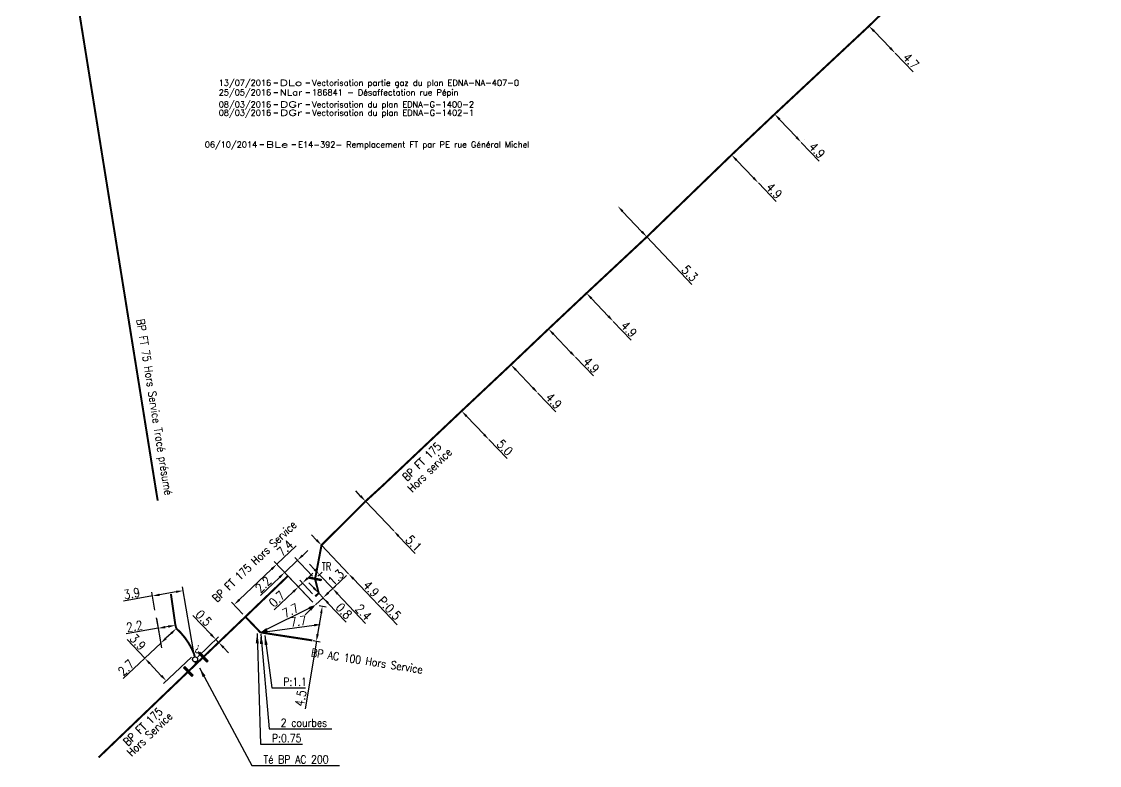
# Model space of a CAD drawing. Header units: millimetres. Extents: x 185000 to 186000, y 128000 to 129005.
# Drawn here: x 185489.5 to 185624.3, y 128433.6 to 128526.6 of the extents above; entities that cross this region are included whole.
import ezdxf
from ezdxf.enums import TextEntityAlignment as Align

# ---------------------------------------------------------------- set-up
doc = ezdxf.new("R2010")
doc.units = ezdxf.units.MM
doc.header["$PDMODE"] = 34
doc.linetypes.add('L_25_FT', pattern=[2000, 1000, 1000])
doc.layers.get('0').update_dxf_attribs({"linetype": 'CONTINUOUS'})
doc.layers.get('DEFPOINTS').update_dxf_attribs({"linetype": 'CONTINUOUS'})
doc.layers.add('L_908', color=5, linetype='CONTINUOUS')
doc.layers.add('L_910', color=7, linetype='CONTINUOUS', plot=False)
doc.styles.add('G_ROMANS', font='ROMANS.SHX', dxfattribs={"width": 0.75})
doc.styles.get("Standard").update_dxf_attribs({"font": 'romans.shx', "width": 0.85})
doc.linetypes.add('BP_HS', pattern='A,2,-1,["G",Standard,S=0.85,R=0,X=-0.27,Y=-0.4],-1', length=4)
doc.dimstyles.get("Standard").update_dxf_attribs({"dimtxt": 1.5, "dimasz": 1.2, "dimexe": 0.625, "dimexo": 0.625, "dimgap": 0.25, "dimtad": 1, "dimdec": 1, "dimzin": 0, "dimdsep": 46, "dimtxsty": 'Standard', "dimcen": -0.5, "dimadec": 0, "dimazin": 0, "dimtfac": 1, "dimtdec": 1, "dimtmove": 0, "dimatfit": 3, "dimfxl": 0, "dimtolj": 1, "dimtzin": 0, "dimarcsym": 0})

# ---------------------------------------------------------------- blocks, each defined once
blk = doc.blocks.new('*D157')
at = {"layer": 'DEFPOINTS', "color": 0, "linetype": 'Continuous', "transparency": 16777216}
for p in [(185526.27, 128453.67), (185526.27, 128453.67), (185519.38, 128450.24)]:
    blk.add_point(p, dxfattribs=at)
at = {"layer": 'L_908', "color": 0, "linetype": 'Continuous', "lineweight": -2, "transparency": 16777216}
blk.add_line((185520.18, 128450.64), (185525.47, 128453.27), dxfattribs=at)
at = {"layer": 'L_908', "color": 0, "linetype": 'Continuous', "transparency": 16777216}
for points in [[(185525.4, 128453.41), (185525.53, 128453.14), (185526.27, 128453.67)], [(185520.12, 128450.78), (185520.25, 128450.51), (185519.38, 128450.24)]]:
    blk.add_solid(points, dxfattribs=at)
at = {"layer": 'L_908', "color": 0, "linetype": 'Continuous', "transparency": 16777216, "insert": (185523.15, 128452.96), "char_height": 1.125, "attachment_point": 5, "rotation": 26.458}
blk.add_mtext('\\A1;7.7', dxfattribs=at)
blk = doc.blocks.new('*D158')
at = {"layer": 'DEFPOINTS', "color": 0, "linetype": 'Continuous', "transparency": 16777216}
for p in [(185519.38, 128450.24), (185527.01, 128451.25), (185527.01, 128451.25)]:
    blk.add_point(p, dxfattribs=at)
at = {"layer": 'L_908', "color": 0, "linetype": 'Continuous', "lineweight": -2, "transparency": 16777216}
blk.add_line((185520.27, 128450.36), (185526.12, 128451.14), dxfattribs=at)
at = {"layer": 'L_908', "color": 0, "linetype": 'Continuous', "transparency": 16777216}
for points in [[(185520.25, 128450.51), (185520.29, 128450.21), (185519.38, 128450.24)], [(185526.1, 128451.28), (185526.14, 128450.99), (185527.01, 128451.25)]]:
    blk.add_solid(points, dxfattribs=at)
at = {"layer": 'L_908', "color": 0, "linetype": 'Continuous', "transparency": 16777216, "insert": (185524.12, 128451.63), "char_height": 1.125, "attachment_point": 5, "rotation": 7.5486}
blk.add_mtext('\\A1;7.7', dxfattribs=at)
blk = doc.blocks.new('*D159')
at = {"layer": 'DEFPOINTS', "color": 0, "linetype": 'Continuous', "transparency": 16777216}
for p in [(185526.27, 128453.67), (185527.13, 128453.53), (185525.53, 128449.29)]:
    blk.add_point(p, dxfattribs=at)
at = {"layer": 'L_908', "color": 0, "linetype": 'Continuous', "lineweight": -2, "transparency": 16777216}
for p, q in [((185526.73, 128453.59), (185527.6, 128453.45)), ((185526.98, 128452.64), (185526.54, 128450.03)), ((185526.39, 128449.14), (185524.96, 128440.7)), ((185525.99, 128449.21), (185526.85, 128449.06))]:
    blk.add_line(p, q, dxfattribs=at)
at = {"layer": 'L_908', "color": 0, "linetype": 'Continuous', "transparency": 16777216}
for points in [[(185526.84, 128452.66), (185527.13, 128452.61), (185527.13, 128453.53)], [(185526.39, 128450.05), (185526.69, 128450), (185526.39, 128449.14)]]:
    blk.add_solid(points, dxfattribs=at)
at = {"layer": 'L_908', "color": 0, "linetype": 'Continuous', "transparency": 16777216, "insert": (185524.42, 128442), "char_height": 1.125, "attachment_point": 5, "rotation": 80.381}
blk.add_mtext('\\A1;4.5', dxfattribs=at)
blk = doc.blocks.new('*D160')
at = {"layer": 'DEFPOINTS', "color": 0, "linetype": 'Continuous', "transparency": 16777216}
for p in [(185521.44, 128458.77), (185526.27, 128453.67), (185517.51, 128452.19)]:
    blk.add_point(p, dxfattribs=at)
at = {"layer": 'L_908', "color": 0, "linetype": 'Continuous', "lineweight": -2, "transparency": 16777216}
for p, q in [((185521.44, 128458.77), (185523.86, 128461.06)), ((185525.95, 128454.01), (185521.12, 128459.11)), ((185516.74, 128454.31), (185520.79, 128458.15)), ((185517.18, 128452.53), (185515.76, 128454.03))]:
    blk.add_line(p, q, dxfattribs=at)
at = {"layer": 'L_908', "color": 0, "linetype": 'Continuous', "transparency": 16777216}
for points in [[(185520.69, 128458.26), (185520.89, 128458.04), (185521.44, 128458.77)], [(185516.64, 128454.42), (185516.84, 128454.2), (185516.09, 128453.69)]]:
    blk.add_solid(points, dxfattribs=at)
at = {"layer": 'L_908', "color": 0, "linetype": 'Continuous', "transparency": 16777216, "insert": (185522.46, 128460.77), "char_height": 1.125, "attachment_point": 5, "rotation": 43.4585}
blk.add_mtext('\\A1;7.4', dxfattribs=at)
blk = doc.blocks.new('*D161')
at = {"layer": 'DEFPOINTS', "color": 0, "linetype": 'Continuous', "transparency": 16777216}
for p in [(185506.28, 128452.54), (185508.88, 128450.73), (185506.92, 128448.88)]:
    blk.add_point(p, dxfattribs=at)
at = {"layer": 'L_908', "color": 0, "linetype": 'Continuous', "lineweight": -2, "transparency": 16777216}
for p, q in [((185506.38, 128451.98), (185507.01, 128448.32)), ((185506.92, 128448.88), (185502.25, 128444.46)), ((185508.22, 128450.12), (185507.57, 128449.5))]:
    blk.add_line(p, q, dxfattribs=at)
at = {"layer": 'L_908', "color": 0, "linetype": 'Continuous', "transparency": 16777216}
for points in [[(185508.12, 128450.22), (185508.33, 128450.01), (185508.88, 128450.73)], [(185507.47, 128449.61), (185507.67, 128449.39), (185506.92, 128448.88)]]:
    blk.add_solid(points, dxfattribs=at)
at = {"layer": 'L_908', "color": 0, "linetype": 'Continuous', "transparency": 16777216, "insert": (185502.6, 128445.82), "char_height": 1.125, "attachment_point": 5, "rotation": 43.44}
blk.add_mtext('\\A1;2.7', dxfattribs=at)
blk = doc.blocks.new('*D162')
at = {"layer": 'DEFPOINTS', "color": 0, "linetype": 'Continuous', "transparency": 16777216}
for p in [(185506.28, 128452.54), (185506.59, 128450.75), (185508.76, 128451.13)]:
    blk.add_point(p, dxfattribs=at)
at = {"layer": 'L_908', "color": 0, "linetype": 'Continuous', "lineweight": -2, "transparency": 16777216}
for p, q in [((185506.36, 128452.08), (185506.67, 128450.29)), ((185506.59, 128450.75), (185502.6, 128450.06)), ((185507.87, 128450.97), (185507.48, 128450.9))]:
    blk.add_line(p, q, dxfattribs=at)
at = {"layer": 'L_908', "color": 0, "linetype": 'Continuous', "transparency": 16777216}
for points in [[(185507.45, 128451.05), (185507.5, 128450.76), (185506.59, 128450.75)], [(185507.85, 128451.12), (185507.9, 128450.82), (185508.76, 128451.13)]]:
    blk.add_solid(points, dxfattribs=at)
at = {"layer": 'L_908', "color": 0, "linetype": 'Continuous', "transparency": 16777216, "insert": (185503.64, 128451), "char_height": 1.125, "attachment_point": 5, "rotation": 9.8537}
blk.add_mtext('\\A1;2.2', dxfattribs=at)
blk = doc.blocks.new('*D163')
at = {"layer": 'DEFPOINTS', "color": 0, "linetype": 'Continuous', "transparency": 16777216}
for p in [(185504.94, 128447), (185504.94, 128447), (185511.12, 128447.48)]:
    blk.add_point(p, dxfattribs=at)
at = {"layer": 'L_908', "color": 0, "linetype": 'Continuous', "lineweight": -2, "transparency": 16777216}
for p, q in [((185504.94, 128447), (185502.71, 128449.35)), ((185507, 128444.82), (185505.55, 128446.35)), ((185510.78, 128447.16), (185507.28, 128443.85))]:
    blk.add_line(p, q, dxfattribs=at)
at = {"layer": 'L_908', "color": 0, "linetype": 'Continuous', "transparency": 16777216}
for points in [[(185505.66, 128446.45), (185505.45, 128446.25), (185504.94, 128447)], [(185507.11, 128444.93), (185506.89, 128444.72), (185507.62, 128444.17)]]:
    blk.add_solid(points, dxfattribs=at)
at = {"layer": 'L_908', "color": 0, "linetype": 'Continuous', "transparency": 16777216, "insert": (185504.06, 128449.02), "char_height": 1.125, "attachment_point": 5, "rotation": 313.44}
blk.add_mtext('\\A1;3.9', dxfattribs=at)
blk = doc.blocks.new('*D164')
at = {"layer": 'DEFPOINTS', "color": 0, "linetype": 'Continuous', "transparency": 16777216}
for p in [(185505.89, 128454.79), (185506.28, 128452.54), (185511.12, 128447.48)]:
    blk.add_point(p, dxfattribs=at)
at = {"layer": 'L_908', "color": 0, "linetype": 'Continuous', "lineweight": -2, "transparency": 16777216}
for p, q in [((185511.04, 128447.95), (185509.65, 128455.92)), ((185505.89, 128454.79), (185502.29, 128454.16)), ((185506.2, 128453), (185505.81, 128455.25)), ((185508.85, 128455.3), (185506.78, 128454.94))]:
    blk.add_line(p, q, dxfattribs=at)
at = {"layer": 'L_908', "color": 0, "linetype": 'Continuous', "transparency": 16777216}
for points in [[(185506.75, 128455.09), (185506.8, 128454.8), (185505.89, 128454.79)], [(185508.82, 128455.45), (185508.87, 128455.16), (185509.73, 128455.46)]]:
    blk.add_solid(points, dxfattribs=at)
at = {"layer": 'L_908', "color": 0, "linetype": 'Continuous', "transparency": 16777216, "insert": (185503.31, 128455.1), "char_height": 1.125, "attachment_point": 5, "rotation": 9.8537}
blk.add_mtext('\\A1;3.9', dxfattribs=at)
blk = doc.blocks.new('*D165')
at = {"layer": 'DEFPOINTS', "color": 0, "linetype": 'Continuous', "transparency": 16777216}
for p in [(185514.16, 128448.99), (185511.22, 128446.86), (185511.32, 128446.26)]:
    blk.add_point(p, dxfattribs=at)
at = {"layer": 'L_908', "color": 0, "linetype": 'Continuous', "lineweight": -2, "transparency": 16777216}
for p, q in [((185513.19, 128450), (185510.92, 128452.37)), ((185511.56, 128447.19), (185514.15, 128449.67)), ((185511.66, 128446.59), (185514.5, 128449.31)), ((185514.16, 128448.99), (185513.82, 128449.35)), ((185514.78, 128448.34), (185515.41, 128447.69))]:
    blk.add_line(p, q, dxfattribs=at)
at = {"layer": 'L_908', "color": 0, "linetype": 'Continuous', "transparency": 16777216}
for points in [[(185513.3, 128450.1), (185513.08, 128449.89), (185513.82, 128449.35)], [(185514.89, 128448.44), (185514.68, 128448.23), (185514.16, 128448.99)]]:
    blk.add_solid(points, dxfattribs=at)
at = {"layer": 'L_908', "color": 0, "linetype": 'Continuous', "transparency": 16777216, "insert": (185512.29, 128452.03), "char_height": 1.125, "attachment_point": 5, "rotation": 313.7971}
blk.add_mtext('\\A1;0.5', dxfattribs=at)
blk = doc.blocks.new('L_300_15')
at = {"color": 0, "linetype": 'Continuous'}
blk.add_circle((0, 0), 1.56, dxfattribs=at)
at = {"color": 0, "linetype": 'Continuous', "style": 'G_ROMANS', "width": 0.75}
blk.add_text('?', height=4.69, dxfattribs=at).set_placement((0, -6.56), align=Align.MIDDLE_CENTER)
at = {"color": 0, "linetype": 'Continuous', "width": 0.75}
blk.add_attdef('TYP', text='', height=4.69, dxfattribs=at).set_placement((0, 5.78), align=Align.MIDDLE_CENTER)
at = {"color": 0, "linetype": 'Continuous', "width": 0.75, "flags": 1}
blk.add_attdef('NUM', text='', height=3.75, dxfattribs=at).set_placement((0, -3.75), align=Align.MIDDLE_CENTER)
at = {"color": 0, "linetype": 'Continuous', "width": 0.75, "flags": 3}
for tag, p in [('DEF_COUP', (0, -13.21)), ('DEF_LEG', (0, -10.71)), ('DEF_TYPE', (0, -15.71))]:
    blk.add_attdef(tag, text='', height=1.2, dxfattribs=at).set_placement(p, align=Align.MIDDLE)
blk = doc.blocks.new('L_340_19')
at = {"linetype": 'Continuous'}
blk.add_hatch(color=0, dxfattribs=at).paths.add_polyline_path([(0.12, 0.75), (-0.12, 0.75), (-0.12, -0.75), (0.12, -0.75)])
at = {"color": 0, "linetype": 'Continuous'}
blk.add_lwpolyline([(-0.12, 0.75), (0.12, 0.75), (0.12, -0.75), (-0.12, -0.75)], close=True, dxfattribs=at)
at = {"color": 0, "linetype": 'Continuous', "width": 0.75}
for tag, height, flags, p in [('TR', 1, 8, (0, 1.98)), ('DEF_LEG', 1.2, 3, (0, -5)), ('DEF_COUP', 1.2, 3, (0, -7.5)), ('DEF_TYPE', 1.2, 3, (0, -10))]:
    blk.add_attdef(tag, text='', height=height, dxfattribs=dict(at, flags=flags)).set_placement(p, align=Align.MIDDLE)
blk = doc.blocks.new('GIS_MODF')
at = {"color": 0, "linetype": 'Continuous', "flags": 128}
for points in [[(-2.26, -0.01), (-1.76, -0.01)], [(1.76, -0.01), (2.26, -0.01)]]:
    blk.add_lwpolyline(points, dxfattribs=at)
at = {"color": 0, "linetype": 'Continuous'}
blk.add_attdef('DATE', text='', height=0.75, dxfattribs=at).set_placement((-2.58, -0.39), align=Align.RIGHT)
at = {"color": 0, "linetype": 'Continuous', "width": 3.590909}
blk.add_attdef('USER', text='', height=0.75, dxfattribs=at).set_placement((-1.52, -0.39), (1.31, -0.39), align=Align.FIT)
at = {"color": 0, "linetype": 'Continuous'}
blk.add_attdef('DESC', (2.53, -0.39), '', height=0.75, dxfattribs=at)
blk = doc.blocks.new('*D183')
at = {"layer": 'DEFPOINTS', "color": 0, "linetype": 'Continuous', "transparency": 16777216}
for p in [(185544.53, 128477.92), (185547.95, 128474.34), (185547.95, 128474.34)]:
    blk.add_point(p, dxfattribs=at)
at = {"layer": 'L_908', "color": 0, "linetype": 'Continuous', "lineweight": -2, "transparency": 16777216}
for p, q in [((185545.15, 128477.27), (185547.33, 128474.99)), ((185547.95, 128474.34), (185550.22, 128471.97))]:
    blk.add_line(p, q, dxfattribs=at)
at = {"layer": 'L_908', "color": 0, "linetype": 'Continuous', "transparency": 16777216}
for points in [[(185545.26, 128477.37), (185545.05, 128477.16), (185544.53, 128477.92)], [(185547.44, 128475.09), (185547.22, 128474.89), (185547.95, 128474.34)]]:
    blk.add_solid(points, dxfattribs=at)
at = {"layer": 'L_908', "color": 0, "linetype": 'Continuous', "transparency": 16777216, "insert": (185549.94, 128473.35), "char_height": 1.125, "attachment_point": 5, "rotation": 313.7125}
blk.add_mtext('\\A1;5.0', dxfattribs=at)
blk = doc.blocks.new('*D184')
at = {"layer": 'DEFPOINTS', "color": 0, "linetype": 'Continuous', "transparency": 16777216}
for p in [(185555.39, 128488.18), (185558.77, 128484.64), (185558.77, 128484.64)]:
    blk.add_point(p, dxfattribs=at)
at = {"layer": 'L_908', "color": 0, "linetype": 'Continuous', "lineweight": -2, "transparency": 16777216}
for p, q in [((185556.01, 128487.53), (185558.15, 128485.29)), ((185558.77, 128484.64), (185561, 128482.3))]:
    blk.add_line(p, q, dxfattribs=at)
at = {"layer": 'L_908', "color": 0, "linetype": 'Continuous', "transparency": 16777216}
for points in [[(185556.12, 128487.63), (185555.9, 128487.43), (185555.39, 128488.18)], [(185558.26, 128485.39), (185558.04, 128485.18), (185558.77, 128484.64)]]:
    blk.add_solid(points, dxfattribs=at)
at = {"layer": 'L_908', "color": 0, "linetype": 'Continuous', "transparency": 16777216, "insert": (185560.74, 128483.66), "char_height": 1.125, "attachment_point": 5, "rotation": 313.6322}
blk.add_mtext('\\A1;4.9', dxfattribs=at)
blk = doc.blocks.new('*D185')
at = {"layer": 'DEFPOINTS', "color": 0, "linetype": 'Continuous', "transparency": 16777216}
for p in [(185550.69, 128483.71), (185554.07, 128480.16), (185554.07, 128480.16)]:
    blk.add_point(p, dxfattribs=at)
at = {"layer": 'L_908', "color": 0, "linetype": 'Continuous', "lineweight": -2, "transparency": 16777216}
for p, q in [((185551.32, 128483.06), (185553.45, 128480.82)), ((185554.07, 128480.16), (185556.3, 128477.82))]:
    blk.add_line(p, q, dxfattribs=at)
at = {"layer": 'L_908', "color": 0, "linetype": 'Continuous', "transparency": 16777216}
for points in [[(185551.42, 128483.16), (185551.21, 128482.96), (185550.69, 128483.71)], [(185553.56, 128480.92), (185553.34, 128480.71), (185554.07, 128480.16)]]:
    blk.add_solid(points, dxfattribs=at)
at = {"layer": 'L_908', "color": 0, "linetype": 'Continuous', "transparency": 16777216, "insert": (185556.04, 128479.18), "char_height": 1.125, "attachment_point": 5, "rotation": 313.5872}
blk.add_mtext('\\A1;4.9', dxfattribs=at)
blk = doc.blocks.new('*D186')
at = {"layer": 'DEFPOINTS', "color": 0, "linetype": 'Continuous', "transparency": 16777216}
for p in [(185564.04, 128503.54), (185564.04, 128503.54), (185567.68, 128499.69)]:
    blk.add_point(p, dxfattribs=at)
at = {"layer": 'L_908', "color": 0, "linetype": 'Continuous', "lineweight": -2, "transparency": 16777216}
for p, q in [((185564.66, 128502.88), (185567.06, 128500.34)), ((185567.68, 128499.69), (185573.31, 128493.75))]:
    blk.add_line(p, q, dxfattribs=at)
at = {"layer": 'L_908', "color": 0, "linetype": 'Continuous', "transparency": 16777216}
for points in [[(185564.76, 128502.99), (185564.55, 128502.78), (185564.04, 128503.54)], [(185567.17, 128500.45), (185566.95, 128500.24), (185567.68, 128499.69)]]:
    blk.add_solid(points, dxfattribs=at)
at = {"layer": 'L_908', "color": 0, "linetype": 'Continuous', "transparency": 16777216, "insert": (185573.04, 128495.13), "char_height": 1.125, "attachment_point": 5, "rotation": 313.4594}
blk.add_mtext('\\A1;5.3', dxfattribs=at)
blk = doc.blocks.new('*D187')
at = {"layer": 'DEFPOINTS', "color": 0, "linetype": 'Continuous', "transparency": 16777216}
for p in [(185560.14, 128492.65), (185563.48, 128489.13), (185563.48, 128489.13)]:
    blk.add_point(p, dxfattribs=at)
at = {"layer": 'L_908', "color": 0, "linetype": 'Continuous', "lineweight": -2, "transparency": 16777216}
for p, q in [((185559.8, 128492.33), (185559.8, 128492.33)), ((185560.76, 128492), (185562.86, 128489.79)), ((185563.48, 128489.13), (185565.71, 128486.79))]:
    blk.add_line(p, q, dxfattribs=at)
at = {"layer": 'L_908', "color": 0, "linetype": 'Continuous', "transparency": 16777216}
for points in [[(185560.87, 128492.1), (185560.66, 128491.9), (185560.14, 128492.65)], [(185562.97, 128489.89), (185562.75, 128489.68), (185563.48, 128489.13)]]:
    blk.add_solid(points, dxfattribs=at)
at = {"layer": 'L_908', "color": 0, "linetype": 'Continuous', "transparency": 16777216, "insert": (185565.45, 128488.15), "char_height": 1.125, "attachment_point": 5, "rotation": 313.4896}
blk.add_mtext('\\A1;4.9', dxfattribs=at)
blk = doc.blocks.new('*D188')
at = {"layer": 'DEFPOINTS', "color": 0, "linetype": 'Continuous', "transparency": 16777216}
for p in [(185578.27, 128509.94), (185581.62, 128506.44), (185581.62, 128506.44)]:
    blk.add_point(p, dxfattribs=at)
at = {"layer": 'L_908', "color": 0, "linetype": 'Continuous', "lineweight": -2, "transparency": 16777216}
for p, q in [((185578.61, 128510.27), (185578.61, 128510.27)), ((185578.89, 128509.29), (185581, 128507.09)), ((185581.62, 128506.44), (185583.86, 128504.1)), ((185581.96, 128506.76), (185581.96, 128506.76))]:
    blk.add_line(p, q, dxfattribs=at)
at = {"layer": 'L_908', "color": 0, "linetype": 'Continuous', "transparency": 16777216}
for points in [[(185579, 128509.4), (185578.78, 128509.19), (185578.27, 128509.94)], [(185581.11, 128507.19), (185580.89, 128506.99), (185581.62, 128506.44)]]:
    blk.add_solid(points, dxfattribs=at)
at = {"layer": 'L_908', "color": 0, "linetype": 'Continuous', "transparency": 16777216, "insert": (185583.59, 128505.46), "char_height": 1.125, "attachment_point": 5, "rotation": 313.7211}
blk.add_mtext('\\A1;4.9', dxfattribs=at)
blk = doc.blocks.new('*D189')
at = {"layer": 'DEFPOINTS', "color": 0, "linetype": 'Continuous', "transparency": 16777216}
for p in [(185583.66, 128515.04), (185586.99, 128511.51), (185586.99, 128511.51)]:
    blk.add_point(p, dxfattribs=at)
at = {"layer": 'L_908', "color": 0, "linetype": 'Continuous', "lineweight": -2, "transparency": 16777216}
for p, q in [((185584.28, 128514.39), (185586.37, 128512.17)), ((185586.99, 128511.51), (185589.21, 128509.16)), ((185587.33, 128511.83), (185587.33, 128511.83))]:
    blk.add_line(p, q, dxfattribs=at)
at = {"layer": 'L_908', "color": 0, "linetype": 'Continuous', "transparency": 16777216}
for points in [[(185584.39, 128514.49), (185584.17, 128514.28), (185583.66, 128515.04)], [(185586.48, 128512.27), (185586.26, 128512.06), (185586.99, 128511.51)]]:
    blk.add_solid(points, dxfattribs=at)
at = {"layer": 'L_908', "color": 0, "linetype": 'Continuous', "transparency": 16777216, "insert": (185588.95, 128510.52), "char_height": 1.125, "attachment_point": 5, "rotation": 313.3376}
blk.add_mtext('\\A1;4.9', dxfattribs=at)
blk = doc.blocks.new('*D191')
at = {"layer": 'DEFPOINTS', "color": 0, "linetype": 'Continuous', "transparency": 16777216}
for p in [(185595.45, 128526.06), (185598.72, 128522.68), (185598.72, 128522.68)]:
    blk.add_point(p, dxfattribs=at)
at = {"layer": 'L_908', "color": 0, "linetype": 'Continuous', "lineweight": -2, "transparency": 16777216}
for p, q in [((185596.08, 128525.41), (185598.09, 128523.32)), ((185598.72, 128522.68), (185600.99, 128520.32))]:
    blk.add_line(p, q, dxfattribs=at)
at = {"layer": 'L_908', "color": 0, "linetype": 'Continuous', "transparency": 16777216}
for points in [[(185596.19, 128525.52), (185595.97, 128525.31), (185595.45, 128526.06)], [(185598.2, 128523.43), (185597.98, 128523.22), (185598.72, 128522.68)]]:
    blk.add_solid(points, dxfattribs=at)
at = {"layer": 'L_908', "color": 0, "linetype": 'Continuous', "transparency": 16777216, "insert": (185600.71, 128521.69), "char_height": 1.125, "attachment_point": 5, "rotation": 313.9489}
blk.add_mtext('\\A1;4.7', dxfattribs=at)
blk = doc.blocks.new('*D193')
at = {"layer": 'DEFPOINTS', "color": 0, "linetype": 'Continuous', "transparency": 16777216}
for p in [(185524.14, 128455.93), (185526.23, 128454.73), (185526.27, 128453.67)]:
    blk.add_point(p, dxfattribs=at)
at = {"layer": 'L_908', "color": 0, "linetype": 'Continuous', "lineweight": -2, "transparency": 16777216}
for p, q in [((185525.3, 128457.03), (185525.95, 128457.65)), ((185525.95, 128454.01), (185523.81, 128456.27)), ((185524.64, 128456.41), (185524.14, 128455.93)), ((185525.91, 128455.08), (185524.32, 128456.75)), ((185523.48, 128455.31), (185521.1, 128453.05))]:
    blk.add_line(p, q, dxfattribs=at)
at = {"layer": 'L_908', "color": 0, "linetype": 'Continuous', "transparency": 16777216}
for points in [[(185525.19, 128457.14), (185525.4, 128456.92), (185524.64, 128456.41)], [(185523.38, 128455.42), (185523.59, 128455.2), (185524.14, 128455.93)]]:
    blk.add_solid(points, dxfattribs=at)
at = {"layer": 'L_908', "color": 0, "linetype": 'Continuous', "transparency": 16777216, "insert": (185521.45, 128454.41), "char_height": 1.125, "attachment_point": 5, "rotation": 43.4585}
blk.add_mtext('\\A1;0.7', dxfattribs=at)
blk = doc.blocks.new('*D194')
at = {"layer": 'DEFPOINTS', "color": 0, "linetype": 'Continuous', "transparency": 16777216}
for p in [(185526.67, 128455.15), (185526.27, 128453.67), (185526.27, 128453.67)]:
    blk.add_point(p, dxfattribs=at)
at = {"layer": 'L_908', "color": 0, "linetype": 'Continuous', "lineweight": -2, "transparency": 16777216}
for p, q in [((185527.87, 128455.19), (185530.15, 128457.35)), ((185526.27, 128453.67), (185527.22, 128454.57)), ((185526.99, 128454.81), (185527.54, 128454.23)), ((185525.62, 128453.05), (185524.97, 128452.43)), ((185525.95, 128454.01), (185525.95, 128454.01))]:
    blk.add_line(p, q, dxfattribs=at)
at = {"layer": 'L_908', "color": 0, "linetype": 'Continuous', "transparency": 16777216}
for points in [[(185527.77, 128455.3), (185527.97, 128455.08), (185527.22, 128454.57)], [(185525.52, 128453.16), (185525.72, 128452.94), (185526.27, 128453.67)]]:
    blk.add_solid(points, dxfattribs=at)
at = {"layer": 'L_908', "color": 0, "linetype": 'Continuous', "transparency": 16777216, "insert": (185528.82, 128457.12), "char_height": 1.125, "attachment_point": 5, "rotation": 43.4585}
blk.add_mtext('\\A1;1.3', dxfattribs=at)
blk = doc.blocks.new('*D195')
at = {"layer": 'DEFPOINTS', "color": 0, "linetype": 'Continuous', "transparency": 16777216}
for p in [(185526.67, 128455.15), (185527.22, 128454.57), (185527.22, 128454.57)]:
    blk.add_point(p, dxfattribs=at)
at = {"layer": 'L_908', "color": 0, "linetype": 'Continuous', "lineweight": -2, "transparency": 16777216}
for p, q in [((185526.05, 128455.8), (185525.43, 128456.45)), ((185526.67, 128455.15), (185527.22, 128454.57)), ((185527.83, 128453.91), (185530.09, 128451.53))]:
    blk.add_line(p, q, dxfattribs=at)
at = {"layer": 'L_908', "color": 0, "linetype": 'Continuous', "transparency": 16777216}
for points in [[(185526.16, 128455.9), (185525.94, 128455.7), (185526.67, 128455.15)], [(185527.94, 128454.02), (185527.73, 128453.81), (185527.22, 128454.57)]]:
    blk.add_solid(points, dxfattribs=at)
at = {"layer": 'L_908', "color": 0, "linetype": 'Continuous', "transparency": 16777216, "insert": (185529.82, 128452.91), "char_height": 1.125, "attachment_point": 5, "rotation": 313.4585}
blk.add_mtext('\\A1;0.8', dxfattribs=at)
blk = doc.blocks.new('*D196')
at = {"layer": 'DEFPOINTS', "color": 0, "linetype": 'Continuous', "transparency": 16777216}
for p in [(185522.42, 128457.74), (185526.22, 128456.93), (185526.27, 128453.67)]:
    blk.add_point(p, dxfattribs=at)
at = {"layer": 'L_908', "color": 0, "linetype": 'Continuous', "lineweight": -2, "transparency": 16777216}
for p, q in [((185524.67, 128459.87), (185525.32, 128460.49)), ((185524.01, 128459.25), (185522.42, 128457.74)), ((185525.9, 128457.27), (185523.69, 128459.59)), ((185521.76, 128457.12), (185519.38, 128454.87)), ((185525.95, 128454.01), (185522.1, 128458.08))]:
    blk.add_line(p, q, dxfattribs=at)
at = {"layer": 'L_908', "color": 0, "linetype": 'Continuous', "transparency": 16777216}
for points in [[(185524.56, 128459.98), (185524.77, 128459.76), (185524.01, 128459.25)], [(185521.66, 128457.23), (185521.87, 128457.01), (185522.42, 128457.74)]]:
    blk.add_solid(points, dxfattribs=at)
at = {"layer": 'L_908', "color": 0, "linetype": 'Continuous', "transparency": 16777216, "insert": (185519.73, 128456.23), "char_height": 1.125, "attachment_point": 5, "rotation": 43.4585}
blk.add_mtext('\\A1;2.2', dxfattribs=at)
blk = doc.blocks.new('*D197')
at = {"layer": 'DEFPOINTS', "color": 0, "linetype": 'Continuous', "transparency": 16777216}
for p in [(185526.22, 128456.93), (185528.42, 128455.71), (185527.87, 128455.19)]:
    blk.add_point(p, dxfattribs=at)
at = {"layer": 'L_908', "color": 0, "linetype": 'Continuous', "lineweight": -2, "transparency": 16777216}
for p, q in [((185526.15, 128458.1), (185525.53, 128458.76)), ((185526.56, 128457.25), (185527.11, 128457.77)), ((185526.77, 128457.45), (185528.42, 128455.71)), ((185528.21, 128455.51), (185528.76, 128456.03)), ((185529.04, 128455.06), (185532.53, 128451.37))]:
    blk.add_line(p, q, dxfattribs=at)
at = {"layer": 'L_908', "color": 0, "linetype": 'Continuous', "transparency": 16777216}
for points in [[(185526.26, 128458.21), (185526.04, 128458), (185526.77, 128457.45)], [(185529.15, 128455.16), (185528.93, 128454.95), (185528.42, 128455.71)]]:
    blk.add_solid(points, dxfattribs=at)
at = {"layer": 'L_908', "color": 0, "linetype": 'Continuous', "transparency": 16777216, "insert": (185532.25, 128452.76), "char_height": 1.125, "attachment_point": 5, "rotation": 313.4585}
blk.add_mtext('\\A1;2.4', dxfattribs=at)
blk = doc.blocks.new('*D198')
at = {"layer": 'DEFPOINTS', "color": 0, "linetype": 'Continuous', "transparency": 16777216}
for p in [(185527.02, 128461.14), (185530.39, 128457.58), (185530.39, 128457.58)]:
    blk.add_point(p, dxfattribs=at)
at = {"layer": 'L_908', "color": 0, "linetype": 'Continuous', "lineweight": -2, "transparency": 16777216}
for p, q in [((185526.4, 128461.79), (185525.78, 128462.44)), ((185527.02, 128461.14), (185530.39, 128457.58)), ((185531.01, 128456.93), (185536.47, 128451.18))]:
    blk.add_line(p, q, dxfattribs=at)
at = {"layer": 'L_908', "color": 0, "linetype": 'Continuous', "transparency": 16777216}
for points in [[(185526.51, 128461.89), (185526.29, 128461.69), (185527.02, 128461.14)], [(185531.12, 128457.03), (185530.9, 128456.83), (185530.39, 128457.58)]]:
    blk.add_solid(points, dxfattribs=at)
at = {"layer": 'L_908', "color": 0, "linetype": 'Continuous', "transparency": 16777216, "insert": (185534.59, 128454.24), "char_height": 1.125, "attachment_point": 5, "rotation": 313.4843}
blk.add_mtext('\\A1;4.9 P:0.5', dxfattribs=at)
blk = doc.blocks.new('*D199')
at = {"layer": 'DEFPOINTS', "color": 0, "linetype": 'Continuous', "transparency": 16777216}
for p in [(185532.52, 128466.63), (185536.04, 128462.93), (185536.04, 128462.93)]:
    blk.add_point(p, dxfattribs=at)
at = {"layer": 'L_908', "color": 0, "linetype": 'Continuous', "lineweight": -2, "transparency": 16777216}
for p, q in [((185531.9, 128467.29), (185531.29, 128467.94)), ((185532.52, 128466.63), (185536.04, 128462.93)), ((185536.66, 128462.28), (185538.72, 128460.1))]:
    blk.add_line(p, q, dxfattribs=at)
at = {"layer": 'L_908', "color": 0, "linetype": 'Continuous', "transparency": 16777216}
for points in [[(185532.01, 128467.39), (185531.8, 128467.18), (185532.52, 128466.63)], [(185536.76, 128462.39), (185536.55, 128462.18), (185536.04, 128462.93)]]:
    blk.add_solid(points, dxfattribs=at)
at = {"layer": 'L_908', "color": 0, "linetype": 'Continuous', "transparency": 16777216, "insert": (185538.54, 128461.38), "char_height": 1.125, "attachment_point": 5, "rotation": 313.5101}
blk.add_mtext('\\A1;5.1', dxfattribs=at)

msp = doc.modelspace()

# ---------------------------------------------------------------- linework, layer by layer
at = {"layer": 'L_908', "linetype": 'BP_HS', "const_width": 0.25, "flags": 128}
for points in [[(185481.9, 128626.19), (185481.82, 128623.96), (185482.55, 128622.38), (185485.18, 128619.05), (185487.22, 128598.72), (185487.22, 128598.72), (185489.96, 128580.85), (185495.56, 128535.13), (185506.34, 128467.98), (185506.55, 128466.71)], [(185512.26, 128447.16), (185511.32, 128446.26), (185510.38, 128445.36)], [(185511.27, 128446.55), (185511.32, 128446.26)], [(185510.38, 128445.36), (185499.16, 128434.6)]]:
    msp.add_lwpolyline(points, dxfattribs=at)
at = {"layer": 'L_908', "linetype": 'BP_HS', "const_width": 0.25}
for points in [[(185526.22, 128456.93), (185527.02, 128461.14), (185532.52, 128466.63), (185534.57, 128468.5), (185544.53, 128477.92), (185550.69, 128483.71), (185555.39, 128488.18), (185560.14, 128492.65), (185567.68, 128499.69), (185578.27, 128509.94), (185583.66, 128515.04), (185595.45, 128526.06), (185607.72, 128538.03), (185613.12, 128543.29), (185623.23, 128552.24), (185623.23, 128552.24), (185623.23, 128552.24), (185623.23, 128552.24), (185623.61, 128552.58), (185624.13, 128553.06)], [(185522.83, 128457.3), (185517.51, 128452.19), (185512.26, 128447.16)], [(185526.23, 128454.73), (185526.67, 128455.15), (185526.22, 128456.93)], [(185517.51, 128452.19), (185519.38, 128450.24), (185525.53, 128449.29), (185525.88, 128449.23)]]:
    msp.add_lwpolyline(points, dxfattribs=at)
at = {"layer": 'L_908', "linetype": 'BP_HS', "const_width": 0.25, "flags": 128}
msp.add_lwpolyline([(185508.2, 128455.05), (185508.76, 128451.13), (185508.88, 128450.73, -0.116941), (185511.12, 128447.48), (185511.17, 128447.17)], format="xyb", dxfattribs=at)

# ---------------------------------------------------------------- block references
at = {"layer": 'L_908', "ltscale": 0.5}
ref = msp.add_blockref('L_340_19', (185526.22, 128456.93), dxfattribs=dict(at, rotation=78.77600601894174))
ref.add_attrib('TR', 'TR', dxfattribs={"layer": '0', "color": 0, "linetype": 'Continuous', "height": 1, "width": 0.75}).set_placement((185527.65, 128458.49), align=Align.MIDDLE)
at = {"layer": 'L_908', "xscale": 0.2, "yscale": 0.2, "zscale": 0.2, "rotation": 166.4856419979981}
msp.add_blockref('L_300_15', (185511.22, 128446.86), dxfattribs=at)
at = {"layer": 'L_908', "rotation": 43.80733629872864}
for p in [(185512.26, 128447.16), (185510.38, 128445.36)]:
    msp.add_blockref('L_340_19', p, dxfattribs=at)
at = {"layer": 'L_910'}
ref = msp.add_blockref('GIS_MODF', (185523.31, 128518.97), dxfattribs=at)
ref.add_attrib('DATE', '13/07/2016', dxfattribs={"layer": '0', "color": 0, "linetype": 'Continuous', "height": 0.75}).set_placement((185520.73, 128518.58), align=Align.RIGHT)
ref.add_attrib('USER', 'DLo', dxfattribs={"layer": '0', "color": 0, "linetype": 'Continuous', "height": 0.75, "width": 1.462963}).set_placement((185521.8, 128518.58), (185524.62, 128518.58), align=Align.FIT)
ref.add_attrib('DESC', 'Vectorisation partie gaz du plan EDNA-NA-407-0', (185525.84, 128518.58), dxfattribs={"layer": '0', "color": 0, "linetype": 'Continuous', "height": 0.75})
ref = msp.add_blockref('GIS_MODF', (185523.31, 128517.76), dxfattribs=at)
ref.add_attrib('DATE', '25/05/2016', dxfattribs={"layer": '0', "color": 0, "linetype": 'Continuous', "height": 0.75}).set_placement((185520.73, 128517.38), align=Align.RIGHT)
ref.add_attrib('USER', 'NLar', dxfattribs={"layer": '0', "color": 0, "linetype": 'Continuous', "height": 0.75, "width": 1.128571}).set_placement((185521.8, 128517.38), (185524.62, 128517.38), align=Align.FIT)
ref.add_attrib('DESC', '186841 - Désaffectation rue Pépin', (185525.84, 128517.38), dxfattribs={"layer": '0', "color": 0, "linetype": 'Continuous', "height": 0.75})
ref = msp.add_blockref('GIS_MODF', (185523.31, 128516.26), dxfattribs=at)
ref.add_attrib('DATE', '08/03/2016', dxfattribs={"layer": '0', "color": 0, "linetype": 'Continuous', "height": 0.75}).set_placement((185520.73, 128515.88), align=Align.RIGHT)
ref.add_attrib('USER', 'DGr', dxfattribs={"layer": '0', "color": 0, "linetype": 'Continuous', "height": 0.75, "width": 1.462963}).set_placement((185521.8, 128515.88), (185524.62, 128515.88), align=Align.FIT)
ref.add_attrib('DESC', 'Vectorisation du plan EDNA-G-1400-2', (185525.84, 128515.88), dxfattribs={"layer": '0', "color": 0, "linetype": 'Continuous', "height": 0.75})
ref = msp.add_blockref('GIS_MODF', (185523.32, 128515.23), dxfattribs=at)
ref.add_attrib('DATE', '08/03/2016', dxfattribs={"layer": '0', "color": 0, "linetype": 'Continuous', "height": 0.75}).set_placement((185520.73, 128514.84), align=Align.RIGHT)
ref.add_attrib('USER', 'DGr', dxfattribs={"layer": '0', "color": 0, "linetype": 'Continuous', "height": 0.75, "width": 1.462963}).set_placement((185521.8, 128514.84), (185524.62, 128514.84), align=Align.FIT)
ref.add_attrib('DESC', 'Vectorisation du plan EDNA-G-1402-1', (185525.85, 128514.84), dxfattribs={"layer": '0', "color": 0, "linetype": 'Continuous', "height": 0.75})
ref = msp.add_blockref('GIS_MODF', (185521.57, 128511.25), dxfattribs=at)
ref.add_attrib('DATE', '06/10/2014', dxfattribs={"layer": '0', "color": 0, "linetype": 'Continuous', "height": 0.75}).set_placement((185518.99, 128510.86), align=Align.RIGHT)
ref.add_attrib('USER', 'BLe', dxfattribs={"layer": '0', "color": 0, "linetype": 'Continuous', "height": 0.75, "width": 1.490566}).set_placement((185520.05, 128510.86), (185522.87, 128510.86), align=Align.FIT)
ref.add_attrib('DESC', 'E14-392- Remplacement FT par PE rue Général Michel', (185524.1, 128510.86), dxfattribs={"layer": '0', "color": 0, "linetype": 'Continuous', "height": 0.75})

# ---------------------------------------------------------------- texts
at = {"layer": 'L_908', "linetype": 'L_25_FT', "width": 0.85}
for s, rotation, p in [('BP FT 75 Hors Service Tracé présumé', 279.12, (185506.01, 128478.4)), ('BP FT 175 Hors Service', 43.7971, (185518.62, 128459.14)), ('BP AC 100 Hors Service', 351.1572, (185532.71, 128446.68)), ('BP FT 175', 43.7971, (185504.7, 128438.45)), ('Hors Service', 43.7971, (185505.52, 128437.52))]:
    msp.add_text(s, height=1, rotation=rotation, dxfattribs=at).set_placement(p, align=Align.MIDDLE)
at = {"layer": 'L_908', "linetype": 'Continuous', "width": 0.85}
for s, p in [('BP FT 175', (185539.55, 128471.59)), ('Hors service', (185540.52, 128470.55))]:
    msp.add_text(s, height=1, rotation=44.6154, dxfattribs=at).set_placement(p, align=Align.MIDDLE)
at = {"layer": 'L_908', "linetype": 'Continuous', "char_height": 1, "attachment_point": 4}
for s, insert in [('P:1.1', (185522.25, 128444.06)), ('2 courbes', (185521.92, 128438.94)), ('P:0.75', (185520.83, 128437.01)), ('Té BP AC 200', (185519.78, 128434.35))]:
    msp.add_mtext(s, dxfattribs=dict(at, insert=insert))

# ---------------------------------------------------------------- dimensions: what is measured, and where the dimension line sits
at = {"layer": 'L_908', "linetype": 'Continuous'}
for base, p1, p2, angle, override, picture, middle in [((185598.72, 128522.68), (185595.45, 128526.06), (185598.72, 128522.68), 133.9489, {"dimscale": 0.75}, '*D191', (185600.17, 128521.17)), ((185586.9872, 128511.5132), (185583.6587, 128515.0407), (185586.9872, 128511.5132), 133.3376, {"dimscale": 0.75}, '*D189', (185588.4055, 128510.0102)), ((185581.62, 128506.44), (185578.27, 128509.94), (185581.62, 128506.44), 133.7211, {"dimscale": 0.75}, '*D188', (185583.05, 128504.94)), ((185564.04, 128503.54), (185567.68, 128499.69), (185564.04, 128503.54), 313.4594, {"dimscale": 0.75}, '*D186', (185572.5, 128494.61)), ((185563.4826, 128489.1348), (185560.1448, 128492.6535), (185563.4826, 128489.1348), 133.4896, {"dimscale": 0.75}, '*D187', (185564.9049, 128487.6355)), ((185558.77, 128484.64), (185555.39, 128488.18), (185558.77, 128484.64), 133.6322, {"dimscale": 0.75}, '*D184', (185560.2, 128483.14)), ((185554.07, 128480.16), (185550.69, 128483.71), (185554.07, 128480.16), 133.5872, {"dimscale": 0.75}, '*D185', (185555.5, 128478.67)), ((185547.9535, 128474.3394), (185544.5328, 128477.9174), (185547.9535, 128474.3394), 133.7125, {"dimscale": 0.75}, '*D183', (185549.3973, 128472.8292)), ((185536.04, 128462.93), (185532.52, 128466.63), (185536.04, 128462.93), 133.5101, {"dimscale": 0.75, "dimatfit": 0}, '*D199', (185538, 128460.87)), ((185521.44, 128458.77), (185517.51, 128452.19), (185526.27, 128453.67), 223.4585, {"dimscale": 0.75}, '*D160', (185522.98, 128460.22)), ((185522.42, 128457.74), (185526.22, 128456.93), (185526.27, 128453.67), 43.4585, {"dimscale": 0.75, "dimatfit": 0}, '*D196', (185520.25, 128455.68)), ((185526.27, 128453.67), (185526.67, 128455.15), (185526.27, 128453.67), 43.4585, {"dimscale": 0.75, "dimatfit": 0}, '*D194', (185529.34, 128456.58)), ((185528.42, 128455.71), (185526.22, 128456.93), (185527.87, 128455.19), 133.4585, {"dimscale": 0.75, "dimatfit": 0}, '*D197', (185531.7, 128452.25)), ((185524.14, 128455.93), (185526.23, 128454.73), (185526.27, 128453.67), 43.4585, {"dimscale": 0.75, "dimatfit": 0}, '*D193', (185521.97, 128453.87)), ((185505.89, 128454.79), (185511.12, 128447.48), (185506.28, 128452.54), 9.8537, {"dimscale": 0.75}, '*D164', (185503.44, 128454.36)), ((185527.22, 128454.57), (185526.67, 128455.15), (185527.22, 128454.57), 133.4585, {"dimscale": 0.75, "dimatfit": 0}, '*D195', (185529.27, 128452.4)), ((185514.16, 128448.99), (185511.22, 128446.86), (185511.32, 128446.26), 133.7971, {"dimscale": 0.75, "dimatfit": 0}, '*D165', (185511.75, 128451.51)), ((185526.27, 128453.67), (185519.38, 128450.24), (185526.27, 128453.67), 206.458, {"dimscale": 0.75}, '*D157', (185523.48, 128452.29)), ((185527.1335, 128453.5267), (185525.5282, 128449.2853), (185526.2718, 128453.6727), 260.381, {"dimscale": 0.75}, '*D159', (185525.159, 128441.876)), ((185506.59, 128450.75), (185508.76, 128451.13), (185506.28, 128452.54), 9.8537, {"dimscale": 0.75}, '*D162', (185503.77, 128450.26)), ((185527.01, 128451.25), (185519.38, 128450.24), (185527.01, 128451.25), 187.5486, {"dimscale": 0.75}, '*D158', (185524.22, 128450.88)), ((185504.94, 128447), (185511.12, 128447.48), (185504.94, 128447), 313.44, {"dimscale": 0.75}, '*D163', (185503.51, 128448.5))]:
    dim = msp.add_linear_dim(base=base, p1=p1, p2=p2, angle=angle, dimstyle='Standard', override=override, dxfattribs=at)
    dim.commit()
    dim.dimension.update_dxf_attribs({"geometry": picture, "text_midpoint": middle, "dimtype": 160})
for base, p1, p2, angle, text, override, picture, middle in [((185530.39, 128457.58), (185527.02, 128461.14), (185530.39, 128457.58), 133.4843, '<> P:0.5', {"dimscale": 0.75, "dimatfit": 0}, '*D198', (185534.05, 128453.73)), ((185506.92, 128448.88), (185508.88, 128450.73), (185506.28, 128452.54), 43.44, '2.7', {"dimscale": 0.75}, '*D161', (185503.12, 128445.28))]:
    dim = msp.add_linear_dim(base=base, p1=p1, p2=p2, angle=angle, text=text, dimstyle='Standard', override=override, dxfattribs=at)
    dim.commit()
    dim.dimension.update_dxf_attribs({"geometry": picture, "text_midpoint": middle, "dimtype": 160})

# ---------------------------------------------------------------- leaders
at = {"layer": 'L_908', "linetype": 'Continuous', "annotation_type": 0, "has_hookline": 1, "hookline_direction": 0}
for points, text_width in [([(185518.96, 128450.08), (185519.38, 128436.26), (185520.58, 128436.26)], 3.8), ([(185519.42, 128450), (185520.47, 128438.19), (185521.67, 128438.19)], 6.4), ([(185519.95, 128449.87), (185520.8, 128443.31), (185522, 128443.31)], 2.75), ([(185511.78, 128445.79), (185518.33, 128433.6), (185519.53, 128433.6)], 9.47)]:
    msp.add_leader(points, dimstyle='Standard', dxfattribs=dict(at, text_width=text_width))

doc.saveas('drawing.dxf')
